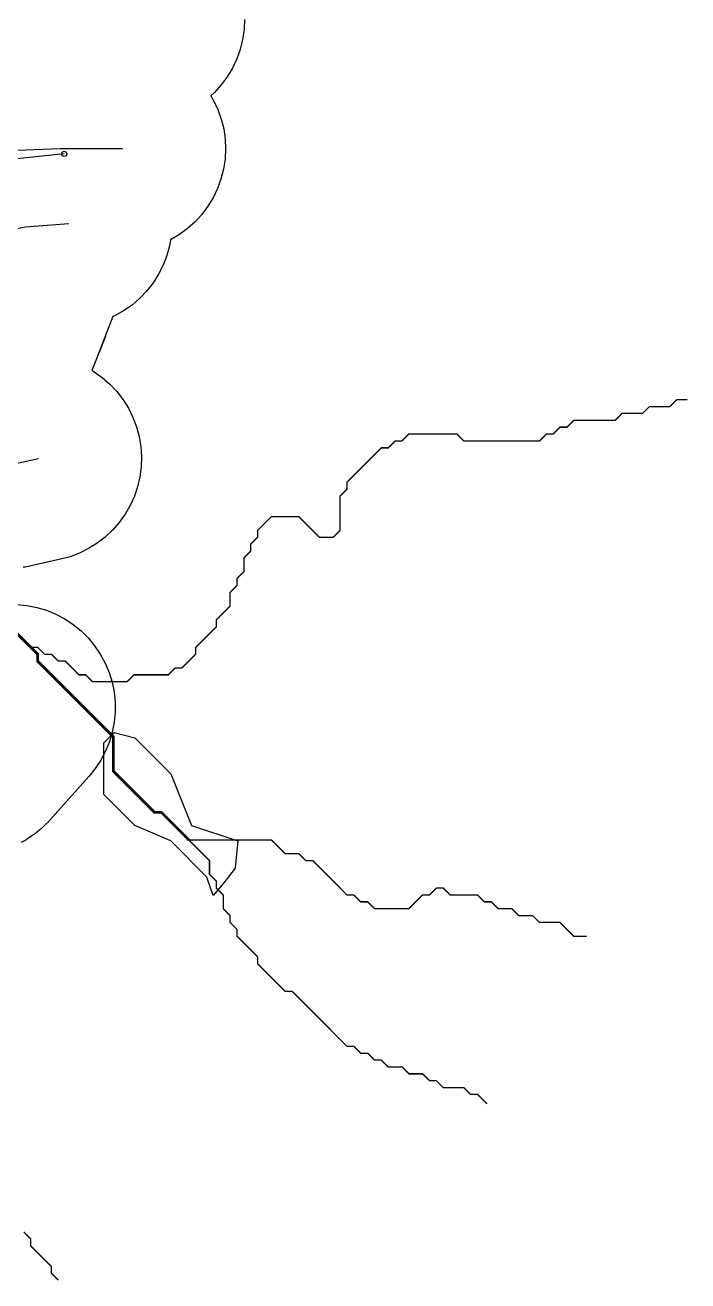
# Model space of a CAD drawing. Header units: metres. Extents: x 441395 to 476894, y 2561381 to 2578972.
# Drawn here: x 451850 to 452235, y 2568413 to 2569144 of the extents above; entities that cross this region are included whole.
import ezdxf

# ---------------------------------------------------------------- set-up
doc = ezdxf.new("R2010")
doc.units = ezdxf.units.M
doc.header["$LTSCALE"] = 8
doc.linetypes.add('DASHED', pattern=[1.524, 1.27, -0.254])
for name, color, linetype in [('A_BUILT_2006', 252, 'Continuous'), ('A_CATCHMENTS', 7, 'Continuous'), ('A_ENVELOPE', 3, 'Continuous'), ('A_JUNCTIONS', 8, 'Continuous'), ('A_RUNS', 7, 'Continuous'), ('A_STREAMS', 5, 'Continuous'), ('A_WADI', 4, 'Continuous')]:
    doc.layers.add(name, color=color, linetype=linetype)

msp = doc.modelspace()

# ---------------------------------------------------------------- linework, layer by layer
at = {"layer": 'A_BUILT_2006', "color": 252}
for points in [[(451839.93, 2569070.82), (451869.89, 2569072.13)], [(451869.89, 2569072.13), (451906.21, 2569071.96)], [(451849.74, 2569026.45), (451874.9, 2569028.38)], [(451825.39, 2569021.64), (451849.74, 2569026.45)], [(451836.76, 2568887.2), (451857.25, 2568891.67)]]:
    msp.add_lwpolyline(points, dxfattribs=at)
at = {"layer": 'A_CATCHMENTS', "color": 2, "linetype": 'DASHED'}
for points in [[(451977.3, 2569147.08), (451977.02, 2569141.2), (451976.16, 2569135.37), (451974.73, 2569129.66), (451972.75, 2569124.12), (451970.23, 2569118.79), (451967.21, 2569113.74), (451963.7, 2569109.01), (451959.75, 2569104.65), (451957.64, 2569102.73), (451959.26, 2569100), (451961.75, 2569094.67), (451963.71, 2569089.11), (451965.12, 2569083.39), (451965.95, 2569077.57), (451966.21, 2569071.68), (451965.9, 2569065.8), (451965.01, 2569059.98), (451963.55, 2569054.28), (451961.54, 2569048.74), (451959, 2569043.43), (451955.95, 2569038.4), (451952.42, 2569033.68), (451948.44, 2569029.34), (451944.06, 2569025.41), (451939.32, 2569021.92), (451934.25, 2569018.92), (451934.07, 2569018.83), (451933.48, 2569015.38), (451931.93, 2569009.71), (451929.82, 2569004.21), (451927.19, 2568998.94), (451924.05, 2568993.96), (451920.44, 2568989.31), (451916.39, 2568985.03), (451911.94, 2568981.17), (451907.14, 2568977.77), (451902.02, 2568974.85), (451900.67, 2568974.25), (451891.33, 2568950.35), (451891.19, 2568950.04), (451891.08, 2568949.72), (451888.34, 2568942.92), (451889.67, 2568942.16), (451894.46, 2568938.74), (451898.89, 2568934.87), (451902.93, 2568930.58), (451906.52, 2568925.91), (451909.64, 2568920.92), (451912.26, 2568915.64), (451914.34, 2568910.14), (451915.88, 2568904.45), (451916.85, 2568898.64), (451917.24, 2568892.77), (451917.06, 2568886.88), (451916.31, 2568881.05), (451914.98, 2568875.31), (451913.1, 2568869.73), (451910.68, 2568864.36), (451907.75, 2568859.26), (451904.33, 2568854.46), (451900.45, 2568850.03), (451896.16, 2568845.99), (451891.5, 2568842.4), (451886.51, 2568839.28), (451881.23, 2568836.67), (451875.72, 2568834.58), (451870.04, 2568833.05), (451849.55, 2568828.58), (451848.45, 2568828.39)], [(451844.63, 2568806.72), (451850.49, 2568806.18), (451856.27, 2568805.06), (451861.92, 2568803.38), (451867.37, 2568801.15), (451872.58, 2568798.4), (451877.49, 2568795.16), (451882.06, 2568791.44), (451886.24, 2568787.3), (451890, 2568782.77), (451893.3, 2568777.89), (451896.1, 2568772.71), (451898.38, 2568767.28), (451900.12, 2568761.66), (451901.3, 2568755.89), (451901.91, 2568750.03), (451901.94, 2568744.14), (451901.39, 2568738.28), (451900.27, 2568732.5), (451898.59, 2568726.86), (451896.37, 2568721.41), (451893.62, 2568716.2), (451890.37, 2568711.29), (451886.66, 2568706.72), (451863.72, 2568681.14), (451863.47, 2568680.89), (451863.25, 2568680.62), (451861.4, 2568678.8), (451859.58, 2568676.96), (451859.31, 2568676.73), (451859.06, 2568676.49), (451857.04, 2568674.86), (451855.05, 2568673.2), (451854.75, 2568673), (451854.48, 2568672.78), (451852.32, 2568671.36), (451850.17, 2568669.9), (451849.86, 2568669.74), (451849.56, 2568669.54), (451847.27, 2568668.34)]]:
    msp.add_lwpolyline(points, dxfattribs=at)
at = {"layer": 'A_ENVELOPE', "color": 3}
for points in [[(451977.3, 2569147.08), (451977.02, 2569141.2), (451976.16, 2569135.37), (451974.73, 2569129.66), (451972.75, 2569124.12), (451970.23, 2569118.79), (451967.21, 2569113.74), (451963.7, 2569109.01), (451959.75, 2569104.65), (451957.64, 2569102.73), (451959.26, 2569100), (451961.75, 2569094.67), (451963.71, 2569089.11), (451965.12, 2569083.39), (451965.95, 2569077.57), (451966.21, 2569071.68), (451965.9, 2569065.8), (451965.01, 2569059.98), (451963.55, 2569054.28), (451961.54, 2569048.74), (451959, 2569043.43), (451955.95, 2569038.4), (451952.42, 2569033.68), (451948.44, 2569029.34), (451944.06, 2569025.41), (451939.32, 2569021.92), (451934.25, 2569018.92), (451934.07, 2569018.83), (451933.48, 2569015.38), (451931.93, 2569009.71), (451929.82, 2569004.21), (451927.19, 2568998.94), (451924.05, 2568993.96), (451920.44, 2568989.31), (451916.39, 2568985.03), (451911.94, 2568981.17), (451907.14, 2568977.77), (451902.02, 2568974.85), (451900.67, 2568974.25), (451891.33, 2568950.35), (451891.19, 2568950.04), (451891.08, 2568949.72), (451888.34, 2568942.92), (451889.67, 2568942.16), (451894.46, 2568938.74), (451898.89, 2568934.87), (451902.93, 2568930.58), (451906.52, 2568925.91), (451909.64, 2568920.92), (451912.26, 2568915.64), (451914.34, 2568910.14), (451915.88, 2568904.45), (451916.85, 2568898.64), (451917.24, 2568892.77), (451917.06, 2568886.88), (451916.31, 2568881.05), (451914.98, 2568875.31), (451913.1, 2568869.73), (451910.68, 2568864.36), (451907.75, 2568859.26), (451904.33, 2568854.46), (451900.45, 2568850.03), (451896.16, 2568845.99), (451891.5, 2568842.4), (451886.51, 2568839.28), (451881.23, 2568836.67), (451875.72, 2568834.58), (451870.04, 2568833.05), (451849.55, 2568828.58), (451848.45, 2568828.39)], [(451844.63, 2568806.72), (451850.49, 2568806.18), (451856.27, 2568805.06), (451861.92, 2568803.38), (451867.37, 2568801.15), (451872.58, 2568798.4), (451877.49, 2568795.16), (451882.06, 2568791.44), (451886.24, 2568787.3), (451890, 2568782.77), (451893.3, 2568777.89), (451896.1, 2568772.71), (451898.38, 2568767.28), (451900.12, 2568761.66), (451901.3, 2568755.89), (451901.91, 2568750.03), (451901.94, 2568744.14), (451901.39, 2568738.28), (451900.27, 2568732.5), (451898.59, 2568726.86), (451896.37, 2568721.41), (451893.62, 2568716.2), (451890.37, 2568711.29), (451886.66, 2568706.72), (451863.72, 2568681.14), (451863.47, 2568680.89), (451863.25, 2568680.62), (451861.4, 2568678.8), (451859.58, 2568676.96), (451859.31, 2568676.73), (451859.06, 2568676.49), (451857.04, 2568674.86), (451855.05, 2568673.2), (451854.75, 2568673), (451854.48, 2568672.78), (451852.32, 2568671.36), (451850.17, 2568669.9), (451849.86, 2568669.74), (451849.56, 2568669.54), (451847.27, 2568668.34)]]:
    msp.add_lwpolyline(points, dxfattribs=at)
at = {"layer": 'A_JUNCTIONS'}
msp.add_circle((451872.3, 2569068.9), 1.5, dxfattribs=at)
at = {"layer": 'A_RUNS', "color": 2}
msp.add_lwpolyline([(451872.3, 2569068.9), (451822.52, 2569063.68), (451760.38, 2569048.41), (451739.77, 2569018.72), (451740.21, 2569015.58)], dxfattribs=at)
at = {"layer": 'A_STREAMS', "color": 5}
for points, const_width in [([(452234.95, 2568925.92), (452232.98, 2568925.92), (452228.98, 2568925.92), (452224.98, 2568921.92), (452220.97, 2568921.92), (452216.97, 2568921.92), (452212.97, 2568921.92), (452208.97, 2568917.92), (452204.97, 2568917.92), (452200.97, 2568917.92), (452196.96, 2568917.92), (452192.96, 2568913.92), (452188.96, 2568913.92), (452184.96, 2568913.92), (452180.96, 2568913.92), (452176.96, 2568913.92), (452172.95, 2568913.92), (452168.95, 2568913.92), (452164.95, 2568909.92), (452160.95, 2568909.92), (452156.95, 2568905.91), (452152.94, 2568905.91), (452148.94, 2568901.91), (452144.94, 2568901.91), (452140.94, 2568901.91), (452136.94, 2568901.91), (452132.94, 2568901.91), (452128.93, 2568901.91), (452124.93, 2568901.91), (452120.93, 2568901.91), (452116.93, 2568901.91), (452112.93, 2568901.91), (452108.93, 2568901.91), (452104.92, 2568901.91), (452100.92, 2568905.91), (452096.92, 2568905.91), (452092.92, 2568905.91), (452088.92, 2568905.91), (452084.92, 2568905.91), (452080.91, 2568905.91), (452076.91, 2568905.91), (452072.91, 2568905.91), (452068.91, 2568901.91), (452064.91, 2568901.91), (452060.9, 2568897.91), (452056.9, 2568897.91), (452052.9, 2568893.91), (452048.9, 2568889.91), (452044.9, 2568885.9), (452040.9, 2568881.9), (452036.89, 2568877.9), (452036.89, 2568873.9), (452032.89, 2568869.9), (452032.89, 2568865.9), (452032.89, 2568861.89), (452032.89, 2568857.89), (452032.89, 2568853.89), (452032.89, 2568849.89), (452028.89, 2568845.89), (452024.89, 2568845.89), (452020.89, 2568845.89), (452016.89, 2568849.89), (452012.88, 2568853.89), (452008.88, 2568857.89), (452004.88, 2568857.89), (452000.88, 2568857.89), (451996.88, 2568857.89), (451992.88, 2568857.89), (451988.87, 2568853.89), (451984.87, 2568849.89), (451984.87, 2568845.89), (451980.87, 2568841.88), (451980.87, 2568837.88), (451976.87, 2568833.88), (451976.87, 2568829.88), (451976.87, 2568825.88), (451972.87, 2568821.88), (451972.87, 2568817.87), (451968.86, 2568813.87), (451968.86, 2568809.87), (451968.86, 2568805.87), (451964.86, 2568801.87), (451960.86, 2568797.87), (451960.86, 2568793.86), (451956.86, 2568789.86), (451952.86, 2568785.86), (451948.86, 2568781.86), (451948.86, 2568777.86), (451944.85, 2568773.85), (451940.85, 2568769.85), (451936.85, 2568769.85), (451932.85, 2568765.85), (451928.85, 2568765.85), (451924.85, 2568765.85), (451920.84, 2568765.85), (451916.84, 2568765.85), (451912.84, 2568765.85), (451908.84, 2568761.85), (451904.84, 2568761.85), (451900.83, 2568761.85), (451896.83, 2568761.85), (451892.83, 2568761.85), (451888.83, 2568761.85), (451884.83, 2568765.85), (451880.83, 2568765.85), (451876.82, 2568769.85), (451872.82, 2568773.85), (451868.82, 2568773.85), (451864.82, 2568777.86), (451860.82, 2568777.86), (451856.82, 2568781.86), (451852.81, 2568781.86)], 0.8), ([(451852.81, 2568781.86), (451848.81, 2568785.86), (451844.81, 2568789.86)], 1.6), ([(451944.85, 2568669.81), (451940.85, 2568673.81), (451936.85, 2568677.81), (451932.85, 2568681.81), (451928.85, 2568685.82), (451924.85, 2568685.82), (451920.84, 2568689.82), (451916.84, 2568693.82), (451912.84, 2568697.82), (451908.84, 2568701.82), (451904.84, 2568705.82), (451900.83, 2568709.83), (451900.83, 2568713.83), (451900.83, 2568717.83), (451900.83, 2568721.83), (451900.83, 2568725.83), (451900.83, 2568729.83), (451896.83, 2568733.84), (451892.83, 2568737.84), (451888.83, 2568741.84), (451884.83, 2568745.84), (451880.83, 2568749.84), (451876.82, 2568753.85), (451872.82, 2568757.85), (451868.82, 2568761.85), (451864.82, 2568765.85), (451860.82, 2568769.85), (451856.82, 2568773.85), (451856.82, 2568777.86), (451852.81, 2568781.86)], 1.6), ([(452176.45, 2568613.78), (452172.95, 2568613.78), (452168.95, 2568613.78), (452164.95, 2568617.79), (452160.95, 2568621.79), (452156.95, 2568621.79), (452152.94, 2568621.79), (452148.94, 2568621.79), (452144.94, 2568625.79), (452140.94, 2568625.79), (452136.94, 2568625.79), (452132.94, 2568629.79), (452128.93, 2568629.79), (452124.93, 2568629.79), (452120.93, 2568633.79), (452116.93, 2568633.79), (452112.93, 2568637.79), (452108.93, 2568637.79), (452104.92, 2568637.79), (452100.92, 2568637.79), (452096.92, 2568637.79), (452092.92, 2568641.8), (452088.92, 2568641.8), (452084.92, 2568637.79), (452080.91, 2568637.79), (452076.91, 2568633.79), (452072.91, 2568629.79), (452068.91, 2568629.79), (452064.91, 2568629.79), (452060.9, 2568629.79), (452056.9, 2568629.79), (452052.9, 2568629.79), (452048.9, 2568633.79), (452044.9, 2568633.79), (452040.9, 2568637.79), (452036.89, 2568637.79), (452032.89, 2568641.8), (452028.89, 2568645.8), (452024.89, 2568649.8), (452020.89, 2568653.8), (452016.89, 2568657.8), (452012.88, 2568657.8), (452008.88, 2568661.8), (452004.88, 2568661.8), (452000.88, 2568661.8), (451996.88, 2568665.81), (451992.88, 2568669.81), (451988.87, 2568669.81), (451984.87, 2568669.81), (451980.87, 2568669.81), (451976.87, 2568669.81), (451972.87, 2568669.81), (451968.86, 2568669.81), (451964.86, 2568669.81), (451960.86, 2568669.81), (451956.86, 2568669.81), (451952.86, 2568669.81), (451948.86, 2568669.81), (451944.85, 2568669.81)], 0.8), ([(452118.4, 2568516.27), (452116.93, 2568517.74), (452112.93, 2568521.74), (452108.93, 2568521.74), (452104.92, 2568525.74), (452100.92, 2568525.74), (452096.92, 2568525.74), (452092.92, 2568525.74), (452088.92, 2568529.75), (452084.92, 2568529.75), (452080.91, 2568533.75), (452076.91, 2568533.75), (452072.91, 2568533.75), (452068.91, 2568537.75), (452064.91, 2568537.75), (452060.9, 2568537.75), (452056.9, 2568541.75), (452052.9, 2568541.75), (452048.9, 2568545.75), (452044.9, 2568545.75), (452040.9, 2568549.75), (452036.89, 2568549.75), (452032.89, 2568553.76), (452028.89, 2568557.76), (452024.89, 2568561.76), (452020.89, 2568565.76), (452016.89, 2568569.76), (452012.88, 2568573.77), (452008.88, 2568577.77), (452004.88, 2568581.77), (452000.88, 2568581.77), (451996.88, 2568585.77), (451992.88, 2568589.77), (451988.87, 2568593.77), (451984.87, 2568597.78), (451984.87, 2568601.78), (451980.87, 2568605.78), (451976.87, 2568609.78), (451972.87, 2568613.78), (451972.87, 2568617.79), (451968.86, 2568621.79), (451968.86, 2568625.79), (451964.86, 2568629.79), (451964.86, 2568633.79), (451964.86, 2568637.79), (451960.86, 2568641.8), (451960.86, 2568645.8), (451956.86, 2568649.8), (451956.86, 2568653.8), (451956.86, 2568657.8), (451952.86, 2568661.8), (451948.86, 2568665.81), (451944.85, 2568669.81)], 0.8), ([(451868.82, 2568413.69), (451864.82, 2568417.7), (451864.82, 2568421.7), (451860.82, 2568425.7), (451856.82, 2568429.7), (451852.81, 2568433.7), (451852.81, 2568437.7), (451848.81, 2568441.71)], 0.8)]:
    msp.add_lwpolyline(points, dxfattribs=dict(at, const_width=const_width))
at = {"layer": 'A_WADI', "color": 4}
msp.add_lwpolyline([(451955.31, 2568648.24), (451934.31, 2568669.24), (451913.31, 2568678.24), (451895.31, 2568696.24), (451895.31, 2568726.24), (451901.31, 2568732.24), (451913.31, 2568729.24), (451934.31, 2568708.24), (451946.31, 2568678.24), (451973.31, 2568669.24), (451971.72, 2568653.32), (451968, 2568648.25), (451964.29, 2568643.68), (451961.1, 2568639.94), (451958.9, 2568637.49), (451955.31, 2568648.24)], close=True, dxfattribs=at)

doc.saveas('drawing.dxf')
